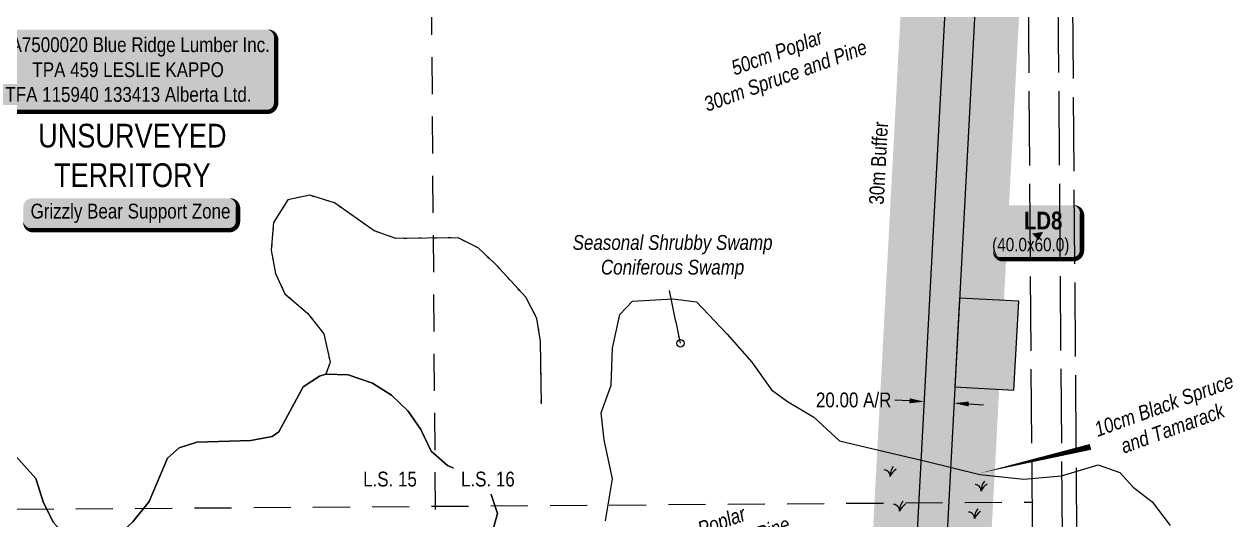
# Model space of a CAD drawing. Extents: x 532499 to 536929, y 6041259 to 6047760.
# Drawn here: x 533521 to 534337, y 6043902 to 6044236 of the extents above; entities that cross this region are included whole.
import ezdxf

# ---------------------------------------------------------------- set-up
doc = ezdxf.new("R2010")
doc.units = 0
doc.header["$LTSCALE"] = 5
doc.header["$PDSIZE"] = 0.5
for name, pattern in [('foc-LSD', [8, 5, -3]), ('foc-TOPO', [1, 0.2, -0.8]), ('foc-UNSURVEYED', [12.5, 10, -2.5]), ('foc-WHEELTRACKS', [2, 0.4, -1.6])]:
    doc.linetypes.add(name, pattern=pattern)
doc.layers.get('Defpoints').update_dxf_attribs({"color": 9})
for name, color, linetype in [('AS-WILDLIFE-BLOCK', 131, 'Continuous'), ('C-WS-S', 13, 'Continuous'), ('L-SECTION-LSD', 7, 'foc-LSD'), ('L-UNS-T', 3, 'Continuous'), ('L-USEC', 7, 'foc-UNSURVEYED'), ('P-BUFFER-H 30m', 51, 'Continuous'), ('P-BUFFER-T', 40, 'Continuous'), ('P-PROPOSED', 10, 'Continuous'), ('P-PROPOSED-H', 21, 'Continuous'), ('P-TEMP-BLOCKS', 250, 'Continuous'), ('P-TEMP-H', 41, 'Continuous'), ('P-TEMP_LOG DECK', 46, 'Continuous'), ('P-TXT', 4, 'Continuous'), ('T-BUSH-T', 110, 'Continuous'), ('T-CREEK', 160, 'Continuous'), ('T-GENERAL', 48, 'foc-TOPO'), ('T-WATER', 160, 'Continuous'), ('T-WATER-P3', 160, 'foc-WHEELTRACKS'), ('WETLAND', 143, 'Continuous'), ('WETLAND-T', 146, 'Continuous')]:
    doc.layers.add(name, color=color, linetype=linetype)
doc.styles.add('100L', font='ARIALN.TTF', dxfattribs={"height": 11})
doc.styles.add('80', font='ARIALN.TTF', dxfattribs={"height": 10})
doc.styles.add('80CG', font='ARIALN.TTF', dxfattribs={"height": 10})
doc.styles.add('80L', font='ARIALN.TTF', dxfattribs={"height": 10})
doc.styles.add('80LS', font='ARIALNI.TTF', dxfattribs={"height": 10})
doc.styles.add('BOLD', font='ARIALNB.TTF')
doc.styles.add('foc-LtypeFont', font='ARIALN.TTF', dxfattribs={"height": 7.35})
doc.linetypes.add('foc-TOPO-flowdirection-NOLINE', pattern='A,0,[">",foc-LtypeFont,S=0.3,R=0,X=0,Y=-0.945],-20,[">",foc-LtypeFont,S=0.3,R=0,X=0,Y=-0.945],0', length=20)
doc.dimstyles.new('Compass 5 000', dxfattribs={"dimscale": 5, "dimtxt": 9, "dimasz": 2, "dimexe": 0.2, "dimexo": 0.0625, "dimgap": 0.5, "dimtad": 0, "dimtih": 1, "dimtoh": 1, "dimzin": 0, "dimdsep": 46, "dimtxsty": '80CG', "dimcen": 0.1, "dimse1": 1, "dimse2": 1, "dimclrd": 256, "dimclrt": 256, "dimaunit": 1, "dimadec": 4, "dimazin": 0, "dimtfac": 0.06, "dimtofl": 0, "dimtmove": 0, "dimatfit": 1, "dimfxl": 0.2, "dimtolj": 1, "dimtzin": 0, "dimlwd": -1, "dimarcsym": 0})

# ---------------------------------------------------------------- blocks, each defined once
blk = doc.blocks.new('*U430')
h = blk.add_hatch(color=255)
edge = h.paths.add_edge_path()
edge.add_line((-94, -28.5), (94, -28.5))
edge.add_arc((94, -22.5), 6, 270, 360)
edge.add_line((100, -22.5), (100, 21))
edge.add_arc((94, 21), 6, 0, 90)
edge.add_line((94, 27), (-94, 27))
edge.add_arc((-94, 21), 6, 90, 180)
edge.add_line((-100, 21), (-100, -22.5))
edge.add_arc((-94, -22.5), 6, 180, 270)
at = {"color": 44, "flags": 128}
blk.add_lwpolyline([(-94, -28.5, 3, 3, 0), (94, -28.5, 3, 3, 0.414214), (100, -22.5, 3, 3, 0), (100, 21, 3, 0, 0.414214), (94, 27, 0, 0, 0), (-94, 27, 0, 0, 0.414214), (-100, 21, 0, 0, 0), (-100, -22.5, 0, 3, 0.414214)], format="xyseb", close=True, dxfattribs=at)
at = {"color": 44, "style": '80'}
blk.add_attdef('ENTER_TEXT_001', (-35.99, -5), '', height=10, dxfattribs=at)
blk = doc.blocks.new('*D448')
at = {"layer": 'Defpoints', "color": 0, "transparency": 16777216}
for p in [(534149.05, 6043980.81), (534128.13, 6043964.04), (534148.09, 6043962.98)]:
    blk.add_point(p, dxfattribs=at)
at = {"layer": 'P-TXT', "transparency": 16777216}
for p, q in [((534119.1, 6043982.41), (534109.11, 6043982.94)), ((534159.03, 6043980.28), (534169.02, 6043979.74))]:
    blk.add_line(p, q, dxfattribs=at)
for points in [[(534119.19, 6043984.07), (534119.01, 6043980.74), (534129.09, 6043981.88)], [(534159.12, 6043981.94), (534158.94, 6043978.61), (534149.05, 6043980.81)]]:
    blk.add_solid(points, dxfattribs=at)
at = {"layer": 'P-TXT', "transparency": 16777216, "insert": (534081.38, 6043982.94), "char_height": 10, "attachment_point": 5, "style": '80CG'}
blk.add_mtext('\\A1;20.00 A/R', dxfattribs=at)
blk = doc.blocks.new('*U455')
h = blk.add_hatch(color=191)
edge = h.paths.add_edge_path()
edge.add_line((-24, -17.86), (24, -17.86))
edge.add_arc((24, -11.86), 6, 270, 360)
edge.add_line((30, -11.86), (30, 12.5))
edge.add_arc((24, 12.5), 6, 0, 90)
edge.add_line((24, 18.5), (-24, 18.5))
edge.add_arc((-24, 12.5), 6, 90, 180)
edge.add_line((-30, 12.5), (-30, -11.86))
edge.add_arc((-24, -11.86), 6, 180, 270)
at = {"color": 250, "flags": 128}
blk.add_lwpolyline([(-24, -17.86, 3, 3, 0), (24, -17.86, 3, 3, 0.414214), (30, -11.86, 3, 3, 0), (30, 12.5, 3, 0, 0.414214), (24, 18.5, 0, 0, 0), (-24, 18.5, 0, 0, 0.414214), (-30, 12.5, 0, 0, 0), (-30, -11.86, 0, 3, 0.414214)], format="xyseb", close=True, dxfattribs=at)
at = {"flags": 128}
blk.add_lwpolyline([(0.7, -4.91, 0, 7.5, 0), (0, 0, 0, 0, 0)], format="xyseb", dxfattribs=at)
at = {"color": 250}
for tag, p, height, style in [('TEMP_AREA_W1_001', (-9.21, 2.24), 12, 'BOLD'), ('ENTER_TEXT_001', (-30.66, -12.47), 9, '80')]:
    blk.add_attdef(tag, p, '', height=height, dxfattribs=dict(at, style=style))
blk = doc.blocks.new('MUSK')
at = {"layer": 'T-GENERAL', "linetype": 'Continuous'}
for centre, radius, start, end in [((-0.86, 0.03), 0.856, 357.7915, 88.2897), ((1.86, 0.15), 1.86, 140.732, 184.6871), ((1.91, -0.8), 2.08, 122.4427, 157.2145)]:
    blk.add_arc(centre, radius, start, end, dxfattribs=at)
blk = doc.blocks.new('*U643')
h = blk.add_hatch(color=255)
edge = h.paths.add_edge_path()
edge.add_line((-66.5, -11.5), (66.5, -11.5))
edge.add_arc((66.5, -5.5), 6, 270, 360)
edge.add_line((72.5, -5.5), (72.5, 4))
edge.add_arc((66.5, 4), 6, 0, 90)
edge.add_line((66.5, 10), (-66.5, 10))
edge.add_arc((-66.5, 4), 6, 90, 180)
edge.add_line((-72.5, 4), (-72.5, -5.5))
edge.add_arc((-66.5, -5.5), 6, 180, 270)
at = {"color": 131, "flags": 128}
blk.add_lwpolyline([(-66.5, -11.5, 3, 3, 0), (66.5, -11.5, 3, 3, 0.414214), (72.5, -5.5, 3, 3, 0), (72.5, 4, 3, 0, 0.414214), (66.5, 10, 0, 0, 0), (-66.5, 10, 0, 0, 0.414214), (-72.5, 4, 0, 0, 0), (-72.5, -5.5, 0, 3, 0.414214)], format="xyseb", close=True, dxfattribs=at)
at = {"color": 131, "style": '80'}
blk.add_attdef('ENTER_TEXT_001', (-35.99, -5), '', height=10, dxfattribs=at)

msp = doc.modelspace()

# ---------------------------------------------------------------- hatches: boundary and pattern name
at = {"layer": 'P-BUFFER-H 30m'}
h = msp.add_hatch(color=256, dxfattribs=at)
h.dxf.hatch_style = 1
h.paths.add_polyline_path([(534222.479, 6044793.134), (534259.062, 6044907.807, 0.1031478), (534260.324, 6044919.983), (534285.67, 6044999.431, 0.1503998), (534285.851, 6045017.07), (534218.577, 6045243.909, 0.1031478), (534217.566, 6045256.109), (534034.444, 6045873.578, 0.1963877), (534020.251, 6045891.268), (533757.108, 6046037.36), (533636.683, 6046395.509), (533652.362, 6046798.642), (533987.597, 6047399.268, 0.395653), (533977.667, 6047439.079), (533973.037, 6047442.066, 0.0390454), (533968.922, 6047444.286), (533955.615, 6047450.177, 0.3874252), (533917.295, 6047437.373), (533576.709, 6046827.159, 0.1180942), (533572.929, 6046813.71), (533556.428, 6046389.446, 0.0910605), (533557.969, 6046378.725), (533687.493, 6045993.515, 0.1870409), (533701.36, 6045976.856), (533963.59, 6045831.27), (534140.907, 6045233.374, 0.1031478), (534146.71, 6045222.596), (534208.419, 6045014.519), (534208.306, 6045003.57), (534188.909, 6044942.766, 0.1031478), (534182.886, 6044932.109), (534144.352, 6044811.322, 0.063946), (534142.976, 6044803.809), (534090.883, 6043828.881), (534089.157, 6043796.476, 0.1278354), (534074.442, 6043799.804), (533991.767, 6043797.168, 0.1474766), (533975.36, 6043791.645), (533879.461, 6043788.587, 0.1283203), (533864.94, 6043784.3), (533802.173, 6043746.473, 0.229446), (533787.904, 6043724.568), (533750.468, 6043429.65, 0.1870632), (533755.696, 6043408.612), (533757.905, 6043329.038, 0.3994443), (533761.124, 6043287.847), (533789.065, 6043262.704, 0.6592167), (533839.095, 6043285.825), (533835.689, 6043408.518, 0.1083373), (533839.997, 6043420.617), (533875.088, 6043697.059), (533895.043, 6043709.085), (533977.908, 6043711.727, 0.1474766), (533994.634, 6043707.26), (534054.971, 6043709.184, 0.2134214), (534077.628, 6043699.906), (534124.067, 6043701.387, 0.2193037), (534146.513, 6043712.61), (534176.117, 6043749.567, 0.1568068), (534182.657, 6043766.718), (534185.7, 6043823.83, 0.2679047), (534172.114, 6043850.556)])
h.paths.add_polyline_path([(534172.918, 6044802.209), (534211.452, 6044922.996), (534213.833, 6044922.236), (534238.243, 6044998.753), (534238.448, 6045018.721), (534172.05, 6045242.61), (534169.654, 6045241.899), (533988.854, 6045851.54), (533715.914, 6046003.071), (533586.39, 6046388.281), (533602.891, 6046812.545), (533943.477, 6047422.759), (533956.785, 6047416.868), (533961.415, 6047413.882), (533622.68, 6046806.984), (533606.507, 6046391.172), (533732.392, 6046016.787), (534005.697, 6045865.053), (534188.819, 6045247.583), (534186.423, 6045246.873), (534257.104, 6045008.544), (534228.116, 6044917.68), (534230.496, 6044916.92), (534192.742, 6044798.579), (534140.787, 6043826.225), (534155.757, 6043825.425), (534152.715, 6043768.313), (534123.111, 6043731.356), (534076.672, 6043729.876), (534076.354, 6043739.865), (533993.678, 6043737.229), (533993.519, 6043742.224), (533886.267, 6043738.805), (533847.171, 6043715.243), (533810.251, 6043424.393), (533805.245, 6043424.64), (533809.122, 6043284.993), (533781.182, 6043310.136), (533788.335, 6043313.442), (533785.22, 6043425.627), (533780.214, 6043425.874), (533817.65, 6043720.792), (533880.417, 6043758.618), (533992.882, 6043762.204), (533992.723, 6043767.199), (534075.398, 6043769.835), (534075.557, 6043764.84), (534105.886, 6043765.807), (534118.381, 6043781.405), (534120.825, 6043827.286)], flags=16)
at = {"layer": 'P-PROPOSED-H'}
h = msp.add_hatch(color=256, dxfattribs=at)
h.dxf.hatch_style = 1
h.paths.add_polyline_path([(533961.574, 6047414.129), (533622.68, 6046806.984), (533606.507, 6046391.172), (533732.392, 6046016.787), (534005.697, 6045865.053), (534188.819, 6045247.583), (534186.423, 6045246.873), (534257.104, 6045008.544), (534228.116, 6044917.68), (534230.496, 6044916.92), (534192.742, 6044798.579), (534140.787, 6043826.225), (534155.757, 6043825.425), (534152.715, 6043768.313), (534123.111, 6043731.356), (534076.672, 6043729.876), (534076.354, 6043739.865), (533993.678, 6043737.229), (533993.519, 6043742.224), (533886.267, 6043738.805), (533847.171, 6043715.243), (533810.251, 6043424.393), (533805.245, 6043424.64), (533809.122, 6043284.993), (533781.182, 6043310.136), (533788.335, 6043313.442), (533785.22, 6043425.627), (533780.214, 6043425.874), (533817.65, 6043720.792), (533880.417, 6043758.618), (533992.882, 6043762.204), (533992.723, 6043767.199), (534075.398, 6043769.835), (534075.557, 6043764.84), (534105.886, 6043765.807), (534118.381, 6043781.405), (534120.825, 6043827.286), (534172.918, 6044802.209), (534211.452, 6044922.996), (534213.833, 6044922.236), (534238.243, 6044998.753), (534238.448, 6045018.721), (534172.05, 6045242.61), (534169.654, 6045241.899), (533988.854, 6045851.54), (533715.914, 6046003.071), (533586.39, 6046388.281), (533602.891, 6046812.545), (533943.477, 6047422.759), (533958.326, 6047416.215)])
at = {"layer": 'P-TEMP-H'}
h = msp.add_hatch(color=256, dxfattribs=at)
h.dxf.hatch_style = 1
h.paths.add_polyline_path([(534192.757, 6044049.577), (534152.835, 6044051.711), (534149.635, 6043991.827), (534189.558, 6043989.694)])

# ---------------------------------------------------------------- linework, layer by layer
at = {"layer": 'L-SECTION-LSD'}
for p, q in [((533802.089, 6043509.214), (533796.086, 6044313.374)), ((533396.427, 6043908.449), (534201.748, 6043914.139))]:
    msp.add_line(p, q, dxfattribs=at)
at = {"layer": 'L-USEC'}
for p, q in [((534198.711, 6044316.214), (534204.785, 6043512.064)), ((534218.817, 6044316.365), (534224.891, 6043512.216)), ((534234.943, 6043512.278), (534228.87, 6044316.426))]:
    msp.add_line(p, q, dxfattribs=at)
at = {"layer": 'P-PROPOSED', "flags": 128}
for points in [[(534120.825, 6043827.286), (534172.918, 6044802.209)], [(534192.742, 6044798.579), (534140.787, 6043826.225)]]:
    msp.add_lwpolyline(points, dxfattribs=at)
at = {"layer": 'P-TEMP_LOG DECK', "flags": 128}
msp.add_lwpolyline([(534192.757, 6044049.577), (534152.835, 6044051.711), (534149.635, 6043991.827), (534189.558, 6043989.694), (534192.757, 6044049.577)], close=True, dxfattribs=at)
at = {"layer": 'T-BUSH-T', "flags": 128}
msp.add_lwpolyline([(534165.822, 6043933.434, 0, 3.998, 0), (534241.202, 6043951.329, 0, 0, 0)], format="xyseb", dxfattribs=at)
at = {"layer": 'T-CREEK', "linetype": 'foc-TOPO-flowdirection-NOLINE', "flags": 128}
msp.add_lwpolyline([(533870.572, 6043980.341), (533869.962, 6044022.305), (533867.623, 6044037.924), (533860.029, 6044052.223), (533839.866, 6044074.315), (533827.845, 6044085.565), (533814.432, 6044092.297), (533772.349, 6044091.915), (533757.722, 6044097.031), (533730.954, 6044115.914), (533714.196, 6044121.01), (533699.491, 6044118.075), (533689.842, 6044102.699), (533688.294, 6044083.962), (533691.201, 6044068.274), (533697.504, 6044054.657), (533712.75, 6044041.567), (533723.703, 6044027.567), (533728.016, 6044008.396), (533725.017, 6044000.33)], dxfattribs=at)
at = {"layer": 'T-WATER', "linetype": 'foc-TOPO-flowdirection-NOLINE', "flags": 128}
msp.add_lwpolyline([(534326.143, 6043340.06), (534322.424, 6043347.652), (534309.813, 6043355.897), (534292.247, 6043354.374), (534282.528, 6043343.106), (534266.38, 6043318.441), (534238.063, 6043284.663), (534233.098, 6043284.475), (534222.902, 6043292.245), (534184.147, 6043339.478), (534176.357, 6043353.835), (534175.299, 6043372.136), (534177.782, 6043386.926), (534183.326, 6043405.161), (534210.981, 6043459.692), (534221.001, 6043471.336), (534243.638, 6043490.478), (534252.701, 6043501.609), (534259.289, 6043515.085), (534263.408, 6043529.576), (534264.869, 6043546.991), (534262.867, 6043567.207), (534254.325, 6043582.998), (534242.453, 6043594.003), (534230.117, 6043602.538), (534216.186, 6043609.593), (534200.897, 6043613.522), (534188.495, 6043603.058), (534175.323, 6043574.394), (534164.253, 6043564.472), (534149.714, 6043560.557), (534131.93, 6043563.659), (534117.481, 6043574.172), (534094.485, 6043594.809), (534069.286, 6043615.264), (534065.387, 6043617.319), (534055.931, 6043624.239), (534053.478, 6043626.127), (534041.548, 6043628.378), (534034.75, 6043632.307), (534023.994, 6043639.171), (534011.628, 6043646.214), (534005.153, 6043649.961), (534000.081, 6043653.313), (533991.765, 6043658.977), (533982.555, 6043664.167), (533977.584, 6043667.435), (533972.629, 6043672.244), (533969.725, 6043678.062), (533968.914, 6043688.262), (533968.504, 6043696.288), (533966.879, 6043709.623), (533967.001, 6043722.312), (533966.786, 6043729.663), (533969.5, 6043743.22), (533969.028, 6043757.961), (533968.074, 6043764.084), (533964.733, 6043771.76), (533960.923, 6043777.135), (533953.29, 6043784.297), (533946.673, 6043791.454), (533935.095, 6043796.038), (533922.404, 6043802.88), (533913.042, 6043809.958), (533903.954, 6043815.039), (533886.222, 6043817.719), (533874.266, 6043817.637), (533864.592, 6043817.858), (533854.446, 6043817.027), (533849.387, 6043816.025), (533842.14, 6043817.383), (533830.247, 6043826.487), (533825.092, 6043831.695), (533823.33, 6043842.841), (533840.918, 6043906.492), (533835.438, 6043923.276), (533822.089, 6043932.425), (533807.246, 6043938.87), (533796.167, 6043948.352), (533789.261, 6043963.089), (533780.63, 6043975.361), (533769.424, 6043986.295), (533756.556, 6043994.399), (533740.228, 6043999.996), (533725.017, 6044000.33), (533720.728, 6043999.025), (533709.771, 6043991.799), (533693.452, 6043961.502), (533688.814, 6043958.329), (533674.446, 6043955.567), (533638.1, 6043954.565), (533626.054, 6043950.69), (533618.202, 6043943.781), (533605.949, 6043914.423), (533594.793, 6043900.722), (533583.73, 6043890.739), (533570.28, 6043884.071), (533556.116, 6043885.851), (533551.308, 6043889.081), (533541.197, 6043900.265), (533534.428, 6043913.652), (533529.307, 6043930.03), (533509.884, 6043951.76), (533497.838, 6043979.956), (533491.508, 6043986.993), (533483.609, 6043984.037), (533471.399, 6043974.505), (533457.097, 6043969.578), (533451.776, 6043975.802), (533443.401, 6044001.466), (533434.676, 6044013.685), (533421.248, 6044022.347), (533410.599, 6044033.756), (533384.63, 6044070.641), (533362.772, 6044112.92), (533359.62, 6044127.826), (533360.483, 6044130.051), (533380.956, 6044151.656), (533396.257, 6044162.584), (533402.796, 6044173.889), (533392.94, 6044185.201), (533380.447, 6044195.424), (533370.381, 6044209.842), (533356.017, 6044214.088), (533339.497, 6044208.764), (533328.533, 6044198.494), (533322.013, 6044180.284), (533306.508, 6044153.64), (533294.7, 6044149.422)], dxfattribs=at)
at = {"layer": 'T-WATER'}
for points in [[(533594.793, 6043900.722), (533605.949, 6043914.423), (533618.202, 6043943.781), (533626.054, 6043950.69), (533638.1, 6043954.565), (533674.446, 6043955.567), (533688.814, 6043958.329), (533693.452, 6043961.502), (533709.771, 6043991.799), (533720.728, 6043999.025), (533725.017, 6044000.33), (533740.228, 6043999.996), (533756.556, 6043994.399), (533769.424, 6043986.295), (533780.63, 6043975.361), (533789.261, 6043963.089), (533796.167, 6043948.352), (533807.246, 6043938.87), (533822.089, 6043932.425), (533835.438, 6043923.276), (533840.918, 6043906.492), (533823.33, 6043842.841)], [(533509.884, 6043951.76), (533529.307, 6043930.03), (533534.428, 6043913.652), (533541.197, 6043900.265)]]:
    msp.add_lwpolyline(points, dxfattribs=at)
at = {"layer": 'T-WATER-P3', "flags": 128}
msp.add_lwpolyline([(533870.572, 6043980.341), (533869.962, 6044022.305), (533867.623, 6044037.924), (533860.029, 6044052.223), (533839.866, 6044074.315), (533827.845, 6044085.565), (533814.432, 6044092.297), (533772.349, 6044091.915), (533757.722, 6044097.031), (533730.954, 6044115.914), (533714.196, 6044121.01), (533699.491, 6044118.075), (533689.842, 6044102.699), (533688.294, 6044083.962), (533691.201, 6044068.274), (533697.504, 6044054.657), (533712.75, 6044041.567), (533723.703, 6044027.567), (533728.016, 6044008.396), (533725.017, 6044000.33)], dxfattribs=at)
at = {"layer": 'WETLAND'}
msp.add_lwpolyline([(533913.809, 6043901.498), (533918.621, 6043929.708), (533913.06, 6043956.019), (533910.933, 6043974.406), (533917.621, 6043993.044), (533918.518, 6044017.934), (533923.49, 6044040.534), (533932.055, 6044049.601), (533959.281, 6044051.177), (533975.378, 6044049.229), (533996.052, 6044027.358), (534012.628, 6044008.58), (534025.998, 6043989.71), (534036.644, 6043981.992), (534054.595, 6043971.273), (534071.731, 6043955.483), (534099.267, 6043948.93), (534131.034, 6043941.537), (534166.501, 6043932.606), (534196.263, 6043929.615), (534221.75, 6043931.787), (534246.443, 6043939.22), (534260.986, 6043934.098), (534270.13, 6043924.206), (534282.797, 6043914.297), (534294.928, 6043898.349)], dxfattribs=at)

# ---------------------------------------------------------------- block references
at = {"layer": 'AS-WILDLIFE-BLOCK'}
ref = msp.add_blockref('*U643', (533593.335, 6044108.986), dxfattribs=dict(at, xscale=0.999488, yscale=0.999488, zscale=0.999488))
ref.add_attrib('ENTER_TEXT_001', 'Grizzly Bear Support Zone', (533525.805, 6044105.369), dxfattribs={"layer": '0', "color": 131, "height": 9.99488, "style": '80'})
at = {"layer": 'C-WS-S'}
ref = msp.add_blockref('*U430', (533591.561, 6044205.777), dxfattribs=dict(at, xscale=0.999488, yscale=0.999488, zscale=0.999488))
ref.add_attrib('ENTER_TEXT_001', 'FMA7500020 Blue Ridge Lumber Inc.', (533495.778, 6044217.611), dxfattribs={"layer": '0', "color": 44, "height": 9.99488, "style": '80'})
ref.add_attrib('ENTER_TEXT_002', 'TPA 459 LESLIE KAPPO', (533527.061, 6044200.776), dxfattribs={"layer": '0', "color": 44, "height": 9.99488, "style": '80'})
ref.add_attrib('ENTER_TEXT_003', 'TFA 115940 133413 Alberta Ltd.', (533508.83, 6044184.077), dxfattribs={"layer": '0', "color": 44, "height": 9.99488, "style": '80'})
at = {"layer": 'P-TEMP-BLOCKS', "color": 3, "xscale": 0.999488, "yscale": 0.999488, "zscale": 0.999488}
msp.add_blockref('*U455', (534205.493, 6044095.758), dxfattribs=at).add_auto_attribs({'TEMP_AREA_W1_001': 'LD8', 'ENTER_TEXT_001': '(40.0x60.0)'})
at = {"layer": 'T-GENERAL', "xscale": 4.997439999999897, "yscale": 4.997439999999897, "zscale": 4.997439999999897}
for p in [(534106.042, 6043931.414), (534167.517, 6043921.493), (534112.446, 6043908.051), (534163.035, 6043902.93)]:
    msp.add_blockref('MUSK', p, dxfattribs=at)

# ---------------------------------------------------------------- texts
at = {"layer": 'L-UNS-T', "color": 3, "insert": (533594.479, 6044147.822), "char_height": 15.99181, "attachment_point": 5, "style": '80L'}
msp.add_mtext_dynamic_manual_height_columns('UNSURVEYED TERRITORY', width=126.41375, gutter_width=47.5, heights=[0], dxfattribs=at)
at = {"layer": 'P-BUFFER-T', "insert": (534091.648, 6044115.038), "char_height": 9.9949, "attachment_point": 1, "rotation": 86.941427, "style": '80L'}
msp.add_mtext_dynamic_manual_height_columns('30m Buffer', width=57.38883, gutter_width=50, heights=[0], dxfattribs=at)
at = {"layer": 'T-BUSH-T', "char_height": 9.99488, "attachment_point": 2, "rotation": 20, "style": '80LS'}
for s, insert, width in [('50cm Poplar\\P30cm Spruce and Pine', (534027.841, 6044222.168), 115.66149), ('10cm Black Spruce and Tamarack', (534289.087, 6043984.287), 103.67581), ('50cm Poplar\\P30cm Spruce and Pine', (533975.907, 6043900.518), 121.29113)]:
    msp.add_mtext(s, dxfattribs=dict(at, insert=insert, width=width))
at = {"layer": 'WETLAND-T', "insert": (533959.157, 6044094.222), "char_height": 9.99488, "width": 134.78539, "attachment_point": 2, "style": '80LS'}
msp.add_mtext('Seasonal Shrubby Swamp\\PConiferous Swamp', dxfattribs=at)

# ---------------------------------------------------------------- dimensions: what is measured, and where the dimension line sits
at = {"layer": 'P-TXT'}
dim = msp.add_linear_dim(base=(534149.046, 6043980.809), p1=(534128.132, 6043964.042), p2=(534148.094, 6043962.975), angle=356.941427, text='20.00 A/R', dimstyle='Compass 5 000', dxfattribs=at)
dim.commit()
dim.dimension.update_dxf_attribs({"geometry": '*D448', "text_midpoint": (534081.378, 6043982.942), "dimtype": 161})

# ---------------------------------------------------------------- leaders
at = {"layer": 'WETLAND-T', "path_type": 1}
msp.add_leader([(533964.474, 6044021.18), (533957.03, 6044056.889)], dimstyle='Compass 5 000', override={"dimasz": 1, "dimldrblk": 'DotBlank'}, dxfattribs=at)

# ---------------------------------------------------------------- next in the draw order: texts
at = {"layer": 'L-SECTION-LSD', "attachment_point": 1, "style": '100L', "bg_fill": 3, "box_fill_scale": 1.5, "bg_fill_color": 256, "bg_fill_transparency": 0}
for s, width, insert, char_height in [('\\pi1.8637;L.S. 15', 36.85945, (533748.406, 6043934.613), 9.99488), ('L.S. 16', 36.94144, (533816.331, 6043934.613), 9.9949)]:
    msp.add_mtext_dynamic_manual_height_columns(s, width=width, gutter_width=55, heights=[0], dxfattribs=dict(at, insert=insert, char_height=char_height))

doc.saveas('drawing.dxf')
